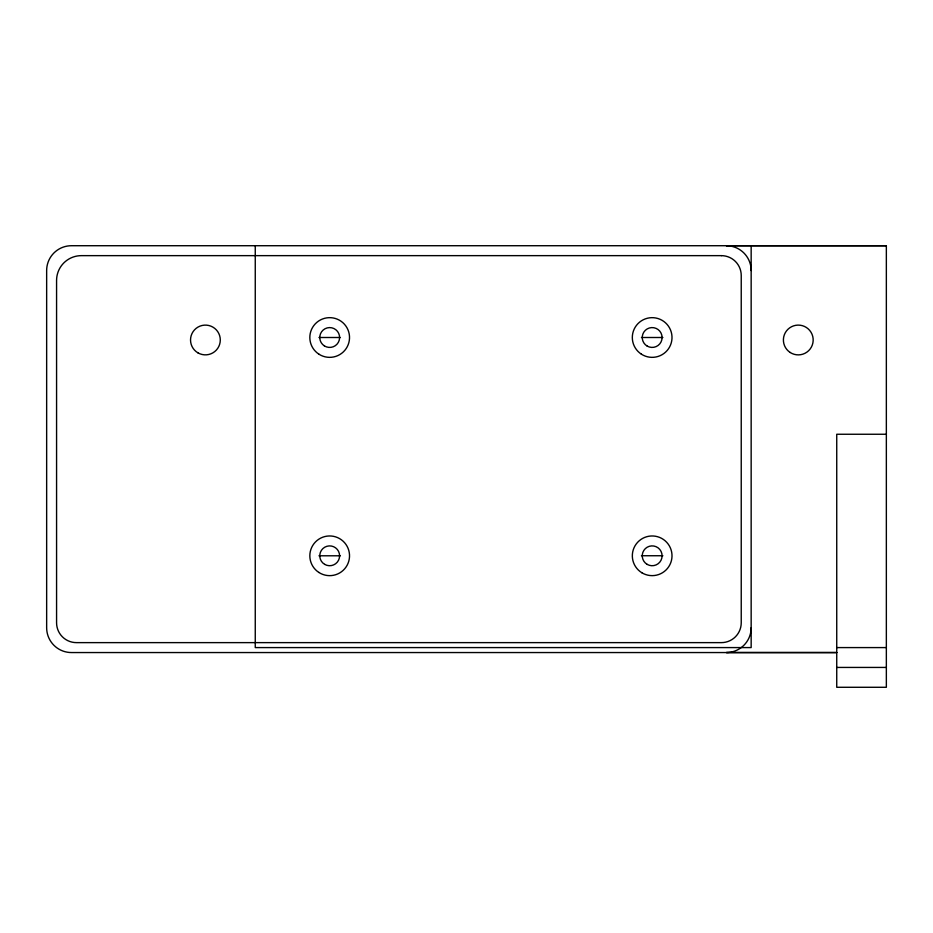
<?xml version="1.0" encoding="UTF-8"?>
<svg xmlns="http://www.w3.org/2000/svg" width="933" height="933" viewBox="0 0 933 933"><rect width="100%" height="100%" fill="white"/><g stroke="black" fill="none" stroke-linecap="round" stroke-linejoin="round"><path stroke-width="1.4" d="M886.35 434.253L836.738 434.253L836.738 687.283L886.35 687.283L886.35 245.717L71.456 245.717A24.806 24.806 0 0 0 46.65 270.535L46.65 627.746A24.806 24.806 0 0 0 71.456 652.552L836.738 652.552L726.352 652.552A24.806 24.806 0 0 0 751.158 627.746M886.35 245.717L726.352 245.717A24.806 24.806 0 0 1 751.158 270.535M318.958 337.501L340.405 337.501M641.449 337.501L662.885 337.501M641.438 555.741L662.885 555.741M318.958 555.788L340.405 555.788M836.738 647.584L886.35 647.584M836.738 667.433L886.35 667.433M751.158 245.717L751.158 647.584L255.257 647.584L255.257 245.717M721.384 255.642L81.381 255.642A24.806 24.806 0 0 0 56.575 280.448L56.575 622.778A19.85 19.85 0 0 0 76.413 642.627L721.384 642.627A19.85 19.85 0 0 0 741.234 622.778L741.234 275.492A19.85 19.85 0 0 0 721.384 255.642M197.971 352.872A14.881 14.881 0 0 0 220.293 339.985A14.881 14.881 0 0 0 197.971 327.098A14.881 14.881 0 0 0 197.971 352.872M324.381 345.898A9.925 9.925 0 0 0 339.6 337.898A9.925 9.925 0 0 0 325.057 328.731A9.925 9.925 0 0 0 324.381 345.898M647.199 346.096A9.925 9.925 0 0 0 662.092 337.501A9.925 9.925 0 0 0 647.199 328.917A9.925 9.925 0 0 0 647.199 346.096M647.199 564.395A9.925 9.925 0 0 0 662.092 555.8A9.925 9.925 0 0 0 647.199 547.216A9.925 9.925 0 0 0 647.199 564.395M324.719 564.395A9.925 9.925 0 0 0 339.6 555.8A9.925 9.925 0 0 0 324.719 547.216A9.925 9.925 0 0 0 324.719 564.395M319.086 354.295A19.85 19.85 0 0 0 349.513 338.282A19.85 19.85 0 0 0 320.439 319.937A19.85 19.85 0 0 0 319.086 354.295M641.356 354.155A19.85 19.85 0 0 0 671.982 338.551A19.85 19.85 0 0 0 643.152 319.821A19.85 19.85 0 0 0 641.356 354.155M641.799 572.722A19.85 19.85 0 0 0 672.005 556.325A19.85 19.85 0 0 0 642.697 538.364A19.85 19.85 0 0 0 641.799 572.722M318.876 572.454A19.85 19.85 0 0 0 349.502 556.838A19.85 19.85 0 0 0 320.672 538.119A19.85 19.85 0 0 0 318.876 572.454M790.181 352.476A14.881 14.881 0 0 0 813.156 340.767A14.881 14.881 0 0 0 791.534 326.725A14.881 14.881 0 0 0 790.181 352.476"/></g></svg>
